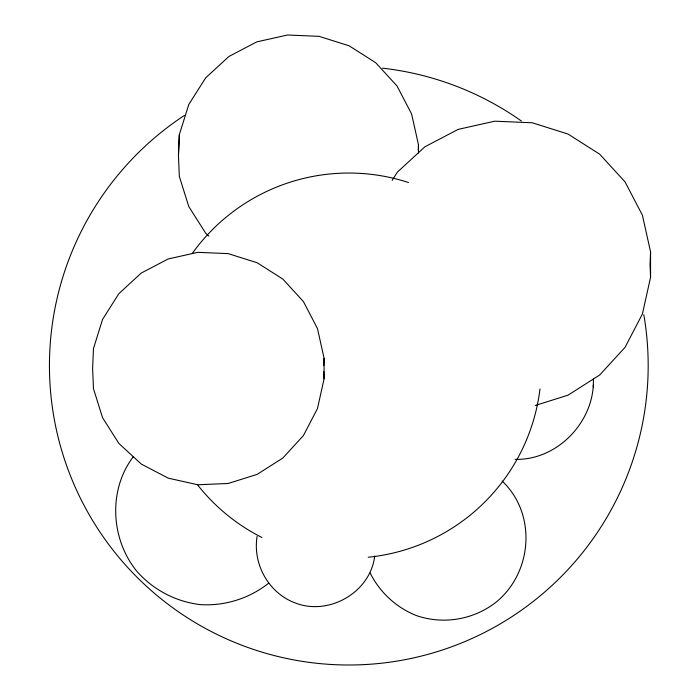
<?xml version="1.0" encoding="UTF-8"?>
<svg xmlns="http://www.w3.org/2000/svg" width="700" height="700" viewBox="0 0 700 700"><rect width="100%" height="100%" fill="white"/><g stroke="black" fill="none" stroke-linecap="round" stroke-linejoin="round"><path stroke-width="1.05" d="M93.468 348.442L92.61 368.55L93.468 388.666L102.567 417.725L118.86 443.433L141.234 464.039L168.175 478.135L197.829 484.767L228.191 483.481L257.18 474.355L282.835 458.028L303.389 435.592L317.459 408.599L324.074 378.875L324.074 358.234L317.459 328.51L303.389 301.507L282.835 279.081L257.18 262.745L228.191 253.627L197.829 252.332L168.175 258.965L141.234 273.061L118.86 293.668L102.567 319.384L93.468 348.547M133.525 456.444C107.922 489.816 110.626 539.236 136.938 571.419C153.317 589.916 175.875 601.738 200.41 604.642C225.068 606.121 249.349 598.465 268.73 583.153M208.862 236.127L205.669 233.179L188.764 206.518L179.331 176.383L178.447 155.523L179.331 134.662L188.764 104.527L205.669 77.866L228.874 56.499L256.804 41.877L287.56 35L319.043 36.339L349.116 45.797L375.716 62.738L397.031 85.995L411.618 113.995L418.477 144.821L418.477 152.994M178.447 155.523L179.331 134.662M323.767 365.453L324.074 358.286M418.25 150.168L418.477 144.883M650.562 251.947L650.029 264.609L650.562 277.279M374.684 556.106C370.457 592.218 329.158 616.026 295.479 603.05C268.809 593.294 252.56 564.279 257.084 536.454L257.084 536.392M392.149 180.364L397.311 172.2L424.935 146.773L458.168 129.377L494.769 121.188L532.236 122.78L568.015 134.041L599.673 154.192L625.039 181.869L642.399 215.189L650.562 251.877L650.562 277.349L642.399 314.029L625.039 347.349L599.673 375.025L568.015 395.185L535.308 405.475M515.174 459.349C557.646 460.486 594.965 421.12 593.355 378.989M502.101 481.005C536.515 513.546 532.753 571.253 497.035 601.405C474.626 619.579 443.608 625.03 416.342 615.554C396.244 607.53 379.846 592.41 370.178 573.046M593.267 385.123L593.355 387.1M323.767 371.648L324.074 378.814M643.808 314.659A299.373 299.373 0 0 1 439.53 650.921A299.373 299.373 0 0 1 78.549 494.41A299.373 299.373 0 0 1 184.371 115.465M382.445 68.154A299.373 299.373 0 0 1 521.36 120.986M539.989 388.911A192.596 192.596 0 0 1 368.226 557.244M261.896 537.495A192.596 192.596 0 0 1 197.829 485.205M192.308 253.382A192.596 192.596 0 0 1 408.476 182.516"/></g></svg>
